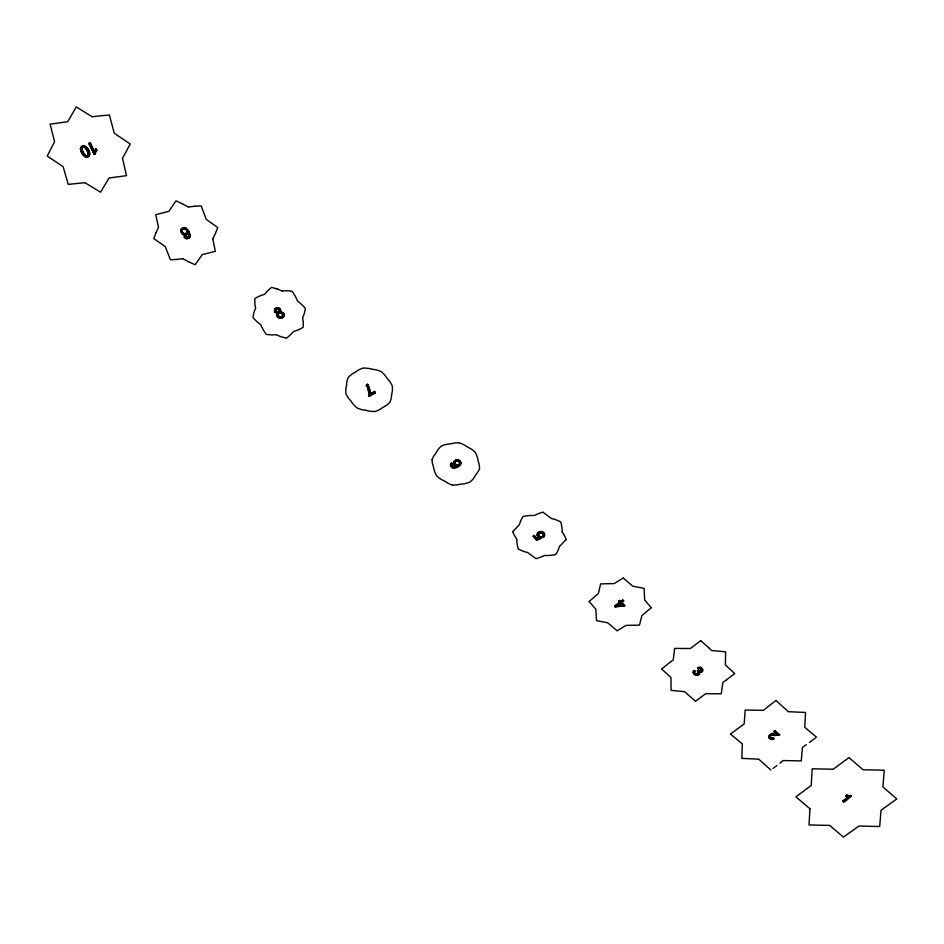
<?xml version="1.0" encoding="UTF-8"?>
<svg xmlns="http://www.w3.org/2000/svg" width="944" height="944" viewBox="0 0 944 944"><rect width="100%" height="100%" fill="white"/><g stroke="black" fill="none" stroke-linecap="round" stroke-linejoin="round"><path stroke-width="1.42" d="M620.822 601.411L619.878 600.467L618.957 601.116L619.913 602.071L614.627 606.237L615.323 606.933L624.704 605.729L621.683 602.284L623.63 600.88L622.769 600.018L620.81 601.8L622.769 600.018M622.946 605.529L620.763 602.933L617.081 605.954L622.946 605.529L620.763 602.933M624.704 605.729L621.671 602.673L623.63 600.88M623.783 606.378L624.716 605.34M620.81 601.8L619.878 600.467M614.627 606.237L619.913 602.071M619.889 602.461L618.957 601.116M615.323 606.933L614.638 605.847M283.908 315.426C285.477 311.744 279.223 312.629 280.734 310.234C280.427 306.706 274.468 306.942 274.456 310.47C274.008 313.502 279.023 312.252 276.698 314.564C276.214 318.175 281.819 319.827 283.507 316.594M284.073 314.977L283.448 316.771M81.715 148.609L82.364 151.134M81.963 148.373L82.624 150.898A19.258 16.721 44.3 0 0 84.193 153.825L85.621 155.406A2.136 1.853 43.9 0 0 88.618 154.25M537.018 538.458L539.649 537.348L536.971 538.835L534.304 535.437L533.313 536.098L536.64 540.239L541.632 538.068L541.03 536.747A2.431 2.112 7.8 0 1 538.67 534.033A2.431 2.112 7.8 0 1 542.08 532.711A2.431 2.112 7.8 0 1 542.918 535.956M541.632 538.068L541.03 536.747M536.64 540.239L533.313 536.098M533.266 536.463L534.304 535.437M460.731 464.011L460.873 463.327M456.931 466.065L456.802 465.711A3.044 2.702 13.9 0 1 455.622 465.463A3.186 2.82 13.8 0 1 454.288 464.46L453.958 463.952A2.938 2.596 13.9 0 1 453.675 462.867A3.469 3.08 13.8 0 1 453.722 462.289A3.245 2.879 13.8 0 1 454.194 461.215L455.185 460.342A4.189 3.717 13.8 0 1 457.191 459.704L457.427 459.704A3.198 2.832 13.8 0 1 460.011 460.861L460.719 461.994A3.269 2.891 13.8 0 1 460.896 462.985C460.46 466.407 456.212 468.554 453.026 468.035A3.162 2.797 14 0 1 452.023 467.563L450.618 465.805A2.761 2.443 14 0 1 450.784 463.941L451.574 462.796L452.365 464.07A2.643 2.336 13.9 0 0 451.716 465.003L453.332 467.02L456.707 466.053A3.044 2.702 13.8 0 1 455.539 465.805A3.186 2.82 13.8 0 1 454.206 464.814L453.875 464.306A2.938 2.596 13.9 0 1 453.58 463.221A3.481 3.08 13.8 0 1 453.627 462.631A3.257 2.879 13.8 0 1 454.111 461.557L455.091 460.684A4.201 3.717 13.8 0 1 457.108 460.047L457.344 460.047A3.198 2.832 13.8 0 1 459.929 461.203L460.637 462.336A3.269 2.891 13.8 0 1 460.814 463.327M450.913 463.728L451.574 462.796M283.943 315.756L283.53 316.629M367.605 388.09A17.936 15.977 22.5 0 1 368.632 395.394L369.222 396.244L375.24 392.81L374.591 391.43L369.918 394.356L374.591 391.43M369.222 396.244L375.358 392.492M368.597 395.383L368.726 395.064A17.936 15.965 22.6 0 0 367.723 387.772M366.343 385.329L367.641 384.338L366.343 385.329A14.927 13.299 22.4 0 1 367.712 388.067M155.902 232.849L153.778 238.572L165.294 246.667L170.357 259.753L176.316 259.47M156.02 232.59L158.533 227.315M215.48 233.31L217.734 227.539L206.217 219.35L201.214 205.934L195.125 206.205M215.362 233.581L212.754 238.844M460.696 464.011L457.002 467.115L453.12 467.693A3.162 2.797 14 0 1 452.105 467.209L450.713 465.463A2.761 2.443 14 0 1 450.866 463.587M283.92 315.119C284.581 312.051 279.412 312.511 280.545 310.942C280.769 307.992 276.568 307.001 274.869 309.054M282.917 317.184C280.368 319.898 274.869 316.039 277.583 313.054M282.893 317.373L283.601 316.464M187.821 232.731C190.794 235.74 186.841 238.513 185.354 236.791C188.068 239.552 190.476 234.419 188.021 232.46M512.875 531.566L519.495 524.498A30.291 26.397 7.3 0 1 523.118 516.462A39.742 34.397 8.1 0 1 534.398 515.483L538.705 513.524A37.418 32.474 7 0 1 542.93 512.226M188.765 238.03L187.183 238.761A2.926 2.584 37.8 0 1 185.284 238.336L184.328 236.991L185.484 238.065A2.926 2.584 37.8 0 0 187.384 238.49L188.517 238.159M566.046 539.649L559.32 546.659A30.161 26.184 8.4 0 1 555.627 554.553A40.155 35.105 7.6 0 1 544.452 555.485L540.216 557.349A36.769 32.049 8.8 0 1 536.098 558.588M698.43 670.629A2.667 2.218 0.4 0 0 699.716 671.302C706.926 669.119 692.153 667.302 701.191 667.892C705.923 671.514 698.159 671.101 699.504 674.016C698.1 675.998 694.784 675.668 693.557 673.662C691.952 670.759 695.787 669.379 694.406 672.824C698.312 678.111 699.362 667.868 697.356 670.618M695.044 670.948C692.07 675.538 701.793 673.509 697.368 671.019M275.129 308.723L274.551 311.803L277.418 313.361M94.294 154.438L88.937 143.405L94.294 154.438L95.332 153.884A7.576 6.584 43.8 0 1 96.961 150.12M589.304 601.34L598.39 593.54L600.325 585.044A50.669 43.153 2.1 0 1 600.75 583.888L614.166 583.593L623.241 578.011M95.958 148.975L96.618 150.249L95.958 148.975A9.357 8.13 43.7 0 0 94.306 151.571L90.187 142.91L94.294 151.571M651.077 607.901L641.837 615.641L639.796 623.996A50.174 42.61 5 0 1 639.359 625.117L626.084 625.376L617.258 630.675M694.064 670.264C690.076 674.913 701.239 676.789 699.504 671.762M661.815 668.848L669.91 662.405M734.491 673.674L726.219 680.081M779.897 763.177L783.213 760.545L801.232 760.911L802.494 747.318L806.329 744.663M730.703 733.877L744.179 723.918L745.17 710.03L763.436 710.348L775.921 700.436M776.829 765.56L774.576 767.283M779.591 734.597L774.941 735.128A17.311 13.912 -1.5 0 0 772.027 734.939C763.578 737.37 779.52 739.093 771.012 739.482C764.628 736.58 772.487 732.414 776.145 734.68A5.062 4.095 -1.9 0 0 777.526 734.656L774.056 731.175L774.965 730.503L779.626 735.022L774.977 735.553A17.311 13.924 -1.5 0 0 772.074 735.352M773.065 768.428L773.82 767.861M188.8 238.148L189.225 237.711A3.646 3.221 37.9 0 0 190.24 235.906L189.272 232.071A18.373 16.166 37.9 0 0 188.481 230.702L186.169 228.188A3.764 3.316 38.2 0 0 182.558 227.858L181.767 228.531A3.398 3.009 38.2 0 0 181.165 229.25A3.764 3.316 38.2 0 0 180.894 230.218A3.599 3.174 38.2 0 0 180.941 231.268L182.558 233.97A3.505 3.092 38.1 0 0 183.797 234.714A3.705 3.28 38.1 0 0 184.469 234.891A3.21 2.832 38.1 0 0 185.744 234.855A3.705 3.269 38.2 0 0 186.534 234.549A3.269 2.891 38.1 0 0 187.467 233.628A3.398 2.997 38.1 0 0 187.88 232.212L187.667 232.484A3.398 2.997 38.1 0 1 187.266 233.9A3.269 2.891 38.1 0 1 184.316 235.127M815.427 738.043L809.492 742.409M670.193 662.204L673.214 660.009L674.653 648.422L690.394 648.504L700.708 640.646M777.526 734.633L774.092 731.6L774.965 730.503M725.936 680.294L722.88 682.465L721.263 693.816L705.699 693.687L695.716 701.121M845.942 795.839L846.851 795.178L845.942 795.839A7.882 6.207 -3.5 0 0 848.762 796.465L842.803 801.244L843.641 801.963C846.485 801.999 851.441 793.833 851.37 796.394M842.803 801.244L848.762 796.465M843.641 801.963L851.311 795.957M618.945 601.505L619.854 600.844M617.081 605.954L620.751 603.322M773.112 737.677C771.248 741.016 767.507 734.963 772.062 735.388M188.564 238.301L189.001 237.876A3.646 3.221 37.9 0 0 190.039 236.177L189.071 232.342A18.384 16.166 37.9 0 0 188.281 230.973L185.968 228.448A3.764 3.316 38.2 0 0 184.363 227.823A3.847 3.398 38.2 0 0 182.345 228.177L181.519 228.743A3.398 3.009 38.2 0 0 180.953 229.522A3.764 3.316 38.2 0 0 180.682 230.489A3.599 3.174 38.2 0 0 180.741 231.54L182.345 234.242A3.505 3.092 38.1 0 0 183.596 234.985A3.705 3.28 38.1 0 0 184.269 235.162M184.127 237.263L185.402 236.342M457.014 465.711L453.415 466.666L451.834 464.66A2.643 2.336 14 0 1 452.471 463.752M773.891 738.538C765.442 741.087 769.301 730.255 776.11 734.255A5.062 4.095 -1.9 0 0 777.478 734.231M698.56 668.907C700.153 666.039 703.823 671.361 699.705 670.889A2.667 2.218 0.4 0 1 698.418 670.216M697.876 667.986C701.663 663.951 705.723 673.804 699.457 672.081M536.699 539.874L541.691 537.702M88.689 143.641L90.187 142.91M188.635 206.996L195.042 206.217M182.676 258.703L176.398 259.47M92.5 116.69L109.351 114.944L114.271 133.234L130.225 144.019L122.484 158.403L126.555 175.643L109.079 177.991L100.536 192.198L84.984 182.688M84.665 182.723L68.216 184.375L63.154 166.675L47.2 156.043L54.575 141.694L50.126 124.183L67.732 121.717L76.275 106.908L92.146 116.773M617.105 605.564L622.957 605.139M615.346 606.544L623.807 605.989M276.934 288.876L271.66 287.389A41.088 36.828 29.1 0 0 264.674 294.257A39.388 35.058 29.3 0 0 254.821 298.623L254.833 303.177A37.89 34.008 30.2 0 0 255.564 307.933M188.965 261.936L195.16 264.733L202.205 254.62L215.326 251.352L212.86 239.115M188.67 261.795L182.912 258.703M182.251 203.727L175.962 200.848L168.905 211.303L155.736 214.666L158.415 227.044M182.546 203.88L188.375 207.066M535.921 558.6L527.602 552.5A30.302 26.42 8.3 0 1 518.386 549.03M543.095 512.309L551.449 518.492A30.161 26.161 7.5 0 1 560.748 522.032A39.967 34.798 8.9 0 1 562.211 531.956M84.83 147.217L86.258 148.798A18.561 15.977 43.8 0 1 87.827 151.736L88.5 154.226M84.582 147.453L86.01 149.034A18.573 15.989 43.8 0 1 87.58 151.984L88.24 154.462M694.076 670.665L695.055 671.361M617.069 630.734L607.7 622.769L597.835 620.928A50.775 43.554 3.8 0 1 596.49 620.538L595.829 609.258L589.15 601.493M623.418 578.141L632.799 586.212L642.793 588.088A50.056 42.232 3.3 0 1 644.15 588.478L644.646 599.947L651.218 607.747M695.504 701.227L687.669 694.43M700.92 640.811L708.755 647.737M730.455 734.078L742.35 743.907L741.854 758.386L758.669 759.141L770.918 770.009M842.732 800.795L843.582 801.527M776.169 700.637L788.393 711.717L805.562 712.449L804.736 727.293L816.525 737.217M775.012 730.927L779.626 735.022M687.409 694.194L684.742 691.669L671.031 690.359L670.995 677.509L661.626 669.025M709.003 647.973L711.658 650.534L725.606 651.844L725.405 664.965L734.692 673.497M622.757 600.408L623.618 601.269M451.48 463.138L452.365 464.07M773.148 738.102L773.927 738.963M534.257 535.803L536.971 538.835M697.864 667.585L698.548 668.494M368.726 395.064L369.34 395.925M374.473 391.748L375.24 392.81M562.223 531.956L564.547 535.791A37.3 32.308 8.3 0 1 566.152 539.508M276.037 334.648A37.961 33.89 31.4 0 1 271.129 334.86L266.361 334.412A39.565 35.471 29.3 0 1 260.804 324.724A41.453 37.194 31.1 0 1 252.898 317.479L253.912 312.665A41.996 37.536 28.8 0 1 255.623 308.133M276.226 334.672A42.563 38.232 30.4 0 0 281.206 336.76L286.41 338.2A41.312 36.769 31.3 0 0 293.372 331.521A39.849 35.719 31.2 0 0 303.213 327.249L303.272 322.754A37.677 33.5 30.2 0 0 302.611 318.022M302.552 317.833A42.456 37.89 31.6 0 0 304.346 313.302L305.431 308.464A40.946 36.415 29.4 0 0 297.549 301.124A39.672 35.294 31 0 0 292.015 291.236L287.165 290.764A37.607 33.583 29 0 0 282.162 290.976M276.934 288.876A42.055 37.359 30.1 0 1 281.949 291.012M365.658 410.215A23.152 20.685 21.9 0 1 361.363 409.543L357.398 408.186A25.653 22.927 21.4 0 1 350.991 401.082A24.06 21.511 21.8 0 1 345.882 393.565L345.811 389.447A25.523 22.798 21.4 0 1 346.578 385.329M365.824 410.251A25.653 22.951 21.5 0 0 370.343 411.289L374.815 411.56A24.025 21.464 21.8 0 0 382.615 407.513A25.689 22.986 21.7 0 0 389.943 402.191L391.146 398.616A23.199 20.709 21.5 0 0 391.583 394.686M391.583 394.521A25.582 22.88 21.9 0 0 392.409 390.415L392.397 386.273A24.013 21.452 21.4 0 0 387.347 378.686A25.665 22.927 21.9 0 0 380.928 371.429L376.904 370.048A23.211 20.756 21.4 0 0 372.538 369.364M372.373 369.352A25.547 22.809 21.8 0 0 367.806 368.29L363.287 368.018A24.048 21.511 21.5 0 0 355.428 372.184A25.63 22.88 21.5 0 0 348.124 377.6L346.967 381.223A23.246 20.792 21.7 0 0 346.578 385.176M452.164 484.992A27.883 24.709 13.6 0 1 448.093 483.257L444.282 480.933A23.246 20.579 14.1 0 1 436.659 475.847A25.736 22.774 13.6 0 1 433.65 467.386L432.47 463.575A24.107 21.358 13.9 0 1 432.081 459.716M452.329 485.015A23.954 21.193 14.1 0 0 456.577 484.921L460.731 484.142A25.771 22.833 13.8 0 0 470.029 481.983A23.211 20.532 13.9 0 0 475.328 475.457L477.747 472.165A27.73 24.579 14.1 0 0 479.493 468.602M479.54 468.46A24.06 21.275 13.8 0 0 479.21 464.601L478.101 460.778A25.759 22.809 14.1 0 0 475.162 452.211A23.222 20.544 13.7 0 0 467.481 447.043L463.646 444.671A27.671 24.461 14.2 0 0 459.527 442.913M459.374 442.854A24.084 21.323 13.7 0 0 455.055 442.972L450.831 443.786A25.724 22.75 14 0 0 441.462 446.016A23.246 20.591 13.8 0 0 436.199 452.672L433.827 455.987A27.659 24.45 13.6 0 0 432.128 459.575M512.769 531.708A37.654 32.898 7.4 0 0 514.421 535.413L516.793 539.236A39.931 34.692 6.9 0 0 518.386 549.019M81.585 148.586A2.218 1.923 44.2 0 1 84.63 147.358M82.376 151.134A19.269 16.732 44.3 0 0 83.945 154.061L85.373 155.642A2.136 1.853 43.9 0 0 88.37 154.486M81.845 148.35A2.218 1.923 44.2 0 1 84.889 147.111M94.542 151.323A9.346 8.118 43.8 0 1 96.229 148.774M95.014 154.108A7.576 6.584 43.7 0 1 96.713 150.356M186.322 234.808A3.705 3.28 38.1 0 1 185.543 235.127M367.594 384.361A16.19 14.431 22.4 0 1 369.883 394.002M366.461 385.01A14.915 13.299 22.4 0 1 367.83 387.736M367.476 384.68A16.201 14.431 22.4 0 1 369.765 394.321M543.685 536.747A3.552 3.092 7.8 0 0 540.983 531.437A3.682 3.21 7.8 0 0 539.555 537.62M543.638 537.112A3.564 3.092 7.8 0 0 540.936 531.802A3.682 3.21 7.8 0 0 539.496 537.997M540.983 537.065A2.431 2.112 7.8 0 1 538.611 534.398A2.431 2.112 7.8 0 1 542.033 533.077A2.431 2.112 7.8 0 1 542.871 536.334M850.78 795.544A6.384 5.027 -3.5 0 1 846.91 795.096M848.821 796.901A7.882 6.207 -3.5 0 1 846.025 796.252M850.839 795.993A6.384 5.027 -3.5 0 1 846.969 795.532M80.37 148.597C80.629 152.314 84.169 159.406 88.748 156.468C92.288 152.019 83.202 141.069 80.382 148.456M80.629 148.361C80.889 152.078 84.429 159.17 88.996 156.232C92.606 151.724 83.214 140.727 80.629 148.361M809.94 808.725L809.032 824.95L829.658 825.398L843.488 837.092L858.934 826.047L879.69 826.507L881.012 810.247L896.8 798.943L882.9 786.918L884.257 770.186L863.087 769.785L848.975 757.584L833.233 769.218L812.17 768.817L811.238 785.479L795.875 796.842L809.94 808.725M542.647 535.755L543.567 537.042L542.647 535.755M182.168 232.2A2.608 2.301 38.2 0 0 186.464 233.062A2.608 2.301 38.2 0 0 184.635 229.073A2.608 2.301 38.2 0 0 182.168 232.2M182.369 231.929A2.608 2.301 38.2 0 0 186.676 232.79A2.608 2.301 38.2 0 0 184.847 228.802A2.608 2.301 38.2 0 0 182.369 231.929M278.338 316.016A2.36 2.112 30 0 0 282.315 316.252A2.36 2.112 30 0 0 280.203 312.877A2.36 2.112 30 0 0 278.338 316.016M278.492 315.721A2.36 2.112 30 0 0 282.48 315.957A2.36 2.112 30 0 0 280.368 312.582A2.36 2.112 30 0 0 278.492 315.721M275.896 311.496A1.864 1.664 30.4 0 0 279.035 311.756A1.864 1.664 30.4 0 0 277.43 309.066A1.864 1.664 30.4 0 0 275.896 311.496M276.061 311.201A1.853 1.664 30.4 0 0 279.188 311.461A1.853 1.664 30.4 0 0 277.595 308.771A1.853 1.664 30.4 0 0 276.061 311.201M455.633 464.684A2.407 2.136 13.8 0 0 459.586 463.775A2.407 2.136 13.8 0 0 456.542 461.109A2.407 2.136 13.8 0 0 455.633 464.684M455.728 464.33A2.407 2.124 13.8 0 0 459.669 463.421A2.407 2.124 13.8 0 0 456.625 460.755A2.407 2.124 13.8 0 0 455.728 464.33"/></g></svg>
